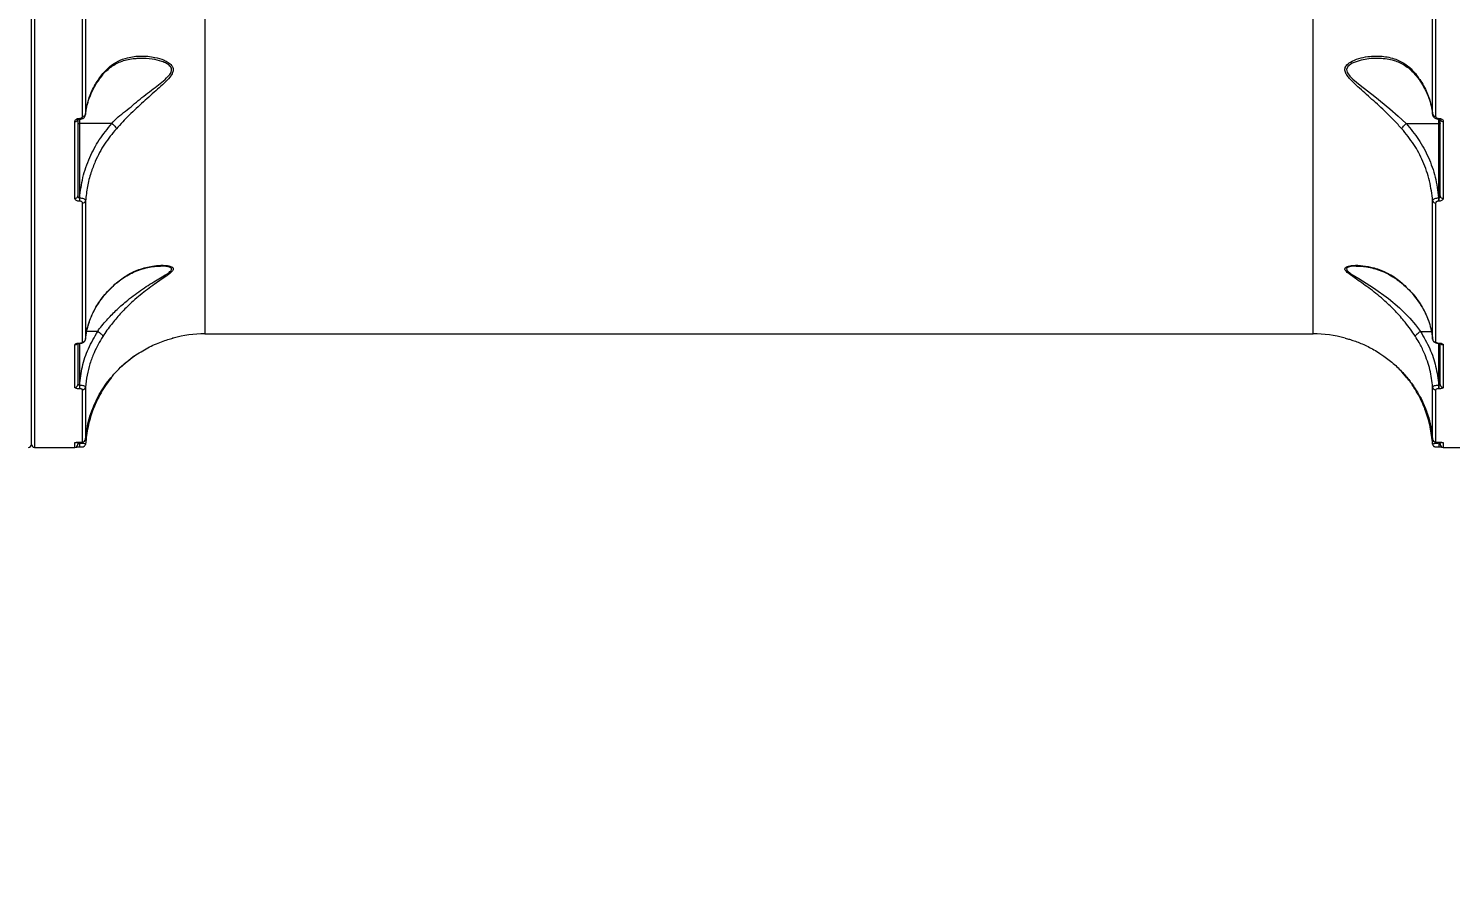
# Model space of a CAD drawing. Header units: millimetres. Extents: x -8760 to 8364, y -7998 to 7451.
# Drawn here: x 2946.4 to 3421.6, y -2976.3 to -2688.5 of the extents above; entities that cross this region are included whole.
import ezdxf

# ---------------------------------------------------------------- set-up
doc = ezdxf.new("R2010")
doc.units = ezdxf.units.MM
for name, color, linetype in [('DIKOM_ОБЪЕКТ', 7, 'Continuous'), ('DIKOM_РАЗМЕР_ЗОНА', 7, 'Continuous'), ('DIKOM_РАЗМЕР_ОБЪЕКТА', 7, 'Continuous')]:
    doc.layers.add(name, color=color, linetype=linetype)
doc.styles.add('style1', font='arial.ttf', dxfattribs={"width": 0.8})
doc.dimstyles.new('1-50', dxfattribs={"dimtxt": 300, "dimasz": 200, "dimexe": 100, "dimexo": 0, "dimgap": 100, "dimtad": 1, "dimtxsty": 'style1', "dimcen": 200, "dimclrd": 7, "dimclre": 7, "dimclrt": 7, "dimadec": 1, "dimazin": 2, "dimtfac": 1, "dimtmove": 0, "dimatfit": 2, "dimfxl": 0, "dimlwd": 25, "dimlwe": 18, "dimarcsym": 0})

# ---------------------------------------------------------------- blocks, each defined once
blk = doc.blocks.new('*D21')
at = {"layer": 'Defpoints', "color": 0, "transparency": 16777216}
for p in [(-7755.65, -10.55), (8364.4, -2410.44), (8364.4, -7897.56)]:
    blk.add_point(p, dxfattribs=at)
at = {"layer": 'DIKOM_РАЗМЕР_ЗОНА', "color": 7, "lineweight": 18, "transparency": 16777216}
for p, q in [((-7755.65, -10.55), (-7755.65, -7997.56)), ((8364.4, -2410.44), (8364.4, -7997.56))]:
    blk.add_line(p, q, dxfattribs=at)
at = {"layer": 'DIKOM_РАЗМЕР_ЗОНА', "color": 7, "lineweight": 25, "transparency": 16777216}
blk.add_line((-7555.65, -7897.56), (8164.4, -7897.56), dxfattribs=at)
at = {"layer": 'DIKOM_РАЗМЕР_ЗОНА', "color": 7, "transparency": 16777216}
for points in [[(-7555.65, -7864.23), (-7555.65, -7930.9), (-7755.65, -7897.56)], [(8164.4, -7864.23), (8164.4, -7930.9), (8364.4, -7897.56)]]:
    blk.add_solid(points, dxfattribs=at)
at = {"layer": 'DIKOM_РАЗМЕР_ЗОНА', "color": 7, "transparency": 16777216, "insert": (1040.74, -7644.39), "char_height": 300, "attachment_point": 5, "style": 'style1'}
blk.add_mtext('16100', dxfattribs=at)
blk = doc.blocks.new('*D19')
at = {"layer": 'Defpoints', "color": 0, "transparency": 16777216}
for p in [(-5756.7, -306.55), (6365.48, -2710.55), (6365.48, -7111.41)]:
    blk.add_point(p, dxfattribs=at)
at = {"layer": 'DIKOM_РАЗМЕР_ОБЪЕКТА', "color": 7, "lineweight": 18, "transparency": 16777216}
for p, q in [((-5756.7, -306.55), (-5756.7, -7211.41)), ((6365.48, -2710.55), (6365.48, -7211.41))]:
    blk.add_line(p, q, dxfattribs=at)
at = {"layer": 'DIKOM_РАЗМЕР_ОБЪЕКТА', "color": 7, "lineweight": 25, "transparency": 16777216}
blk.add_line((-5556.7, -7111.41), (6165.48, -7111.41), dxfattribs=at)
at = {"layer": 'DIKOM_РАЗМЕР_ОБЪЕКТА', "color": 7, "transparency": 16777216}
for points in [[(-5556.7, -7078.08), (-5556.7, -7144.75), (-5756.7, -7111.41)], [(6165.48, -7078.08), (6165.48, -7144.75), (6365.48, -7111.41)]]:
    blk.add_solid(points, dxfattribs=at)
at = {"layer": 'DIKOM_РАЗМЕР_ОБЪЕКТА', "color": 7, "transparency": 16777216, "insert": (1047.24, -6858.24), "char_height": 300, "attachment_point": 5, "style": 'style1'}
blk.add_mtext('12100', dxfattribs=at)

msp = doc.modelspace()

# ---------------------------------------------------------------- linework, layer by layer
at = {"layer": 'DIKOM_ОБЪЕКТ', "color": 7, "linetype": 'Continuous', "lineweight": 15}
for p, q in [((2947.392, -2827.554), (2947.392, -2409.554)), ((2948.392, -2409.557), (2948.392, -2828.554)), ((3005.342, -2470.402), (3005.342, -2790.554)), ((3375.442, -2790.554), (3375.442, -2470.402)), ((2965.449, -2651.39), (2965.449, -2717.221)), ((3415.334, -2717.221), (3415.334, -2651.39)), ((2964.451, -2717.904), (2964.451, -2651.927)), ((3416.332, -2651.927), (3416.332, -2717.904)), ((2965.499, -2717.316), (2965.575, -2716.659)), ((2961.892, -2745.316), (2961.892, -2719.596)), ((2962.892, -2718.855), (2962.892, -2744.514)), ((2963.391, -2718.583), (2963.447, -2718.583)), ((2963.391, -2718.845), (2963.391, -2718.583)), ((2963.391, -2718.845), (2963.447, -2718.845)), ((2963.391, -2718.852), (2963.391, -2720.324)), ((2974.279, -2720.324), (2963.391, -2720.324)), ((2963.391, -2720.324), (2963.391, -2745.126)), ((2963.447, -2718.845), (2963.447, -2718.583)), ((3406.504, -2720.324), (3417.391, -2720.324)), ((3417.337, -2718.583), (3417.391, -2718.583)), ((3417.337, -2718.845), (3417.337, -2718.583)), ((3417.337, -2718.845), (3417.391, -2718.845)), ((3417.391, -2718.845), (3417.391, -2718.583)), ((3417.391, -2720.324), (3417.391, -2718.879)), ((3417.391, -2745.126), (3417.391, -2720.324)), ((3417.892, -2744.514), (3417.892, -2718.855)), ((3418.892, -2719.596), (3418.892, -2745.316)), ((2963.391, -2745.126), (2963.472, -2745.126)), ((2963.391, -2745.126), (2963.391, -2746.256)), ((2963.472, -2746.256), (2963.391, -2746.256)), ((2963.472, -2745.126), (2963.472, -2746.256)), ((2964.451, -2793.253), (2964.451, -2746.866)), ((2965.449, -2746.119), (2965.449, -2792.404)), ((3415.334, -2792.404), (3415.334, -2746.119)), ((3416.332, -2746.866), (3416.332, -2793.253)), ((3417.312, -2745.126), (3417.391, -2745.126)), ((3417.312, -2745.126), (3417.312, -2746.256)), ((3417.391, -2746.256), (3417.312, -2746.256)), ((3417.391, -2745.126), (3417.391, -2746.256)), ((3390.262, -2768), (3389.838, -2767.999)), ((2961.892, -2808.492), (2961.892, -2794.291)), ((2962.892, -2793.923), (2962.892, -2807.54)), ((2963.391, -2793.665), (2963.472, -2793.665)), ((2963.391, -2793.747), (2963.391, -2793.665)), ((2963.391, -2793.748), (2963.472, -2793.748)), ((2963.391, -2793.748), (2963.391, -2807.665)), ((2963.472, -2793.748), (2963.472, -2793.665)), ((2969.506, -2789.784), (2965.877, -2789.784)), ((3005.342, -2790.554), (3375.442, -2790.554)), ((3411.277, -2789.784), (3414.907, -2789.784)), ((3417.312, -2793.665), (3417.391, -2793.665)), ((3417.312, -2793.747), (3417.312, -2793.665)), ((3417.312, -2793.748), (3417.312, -2793.747)), ((3417.312, -2793.748), (3417.391, -2793.748)), ((3417.391, -2793.747), (3417.391, -2793.665)), ((3417.391, -2807.665), (3417.391, -2793.748)), ((3417.892, -2807.54), (3417.892, -2793.913)), ((3418.892, -2794.291), (3418.892, -2808.492)), ((2981.801, -2797.971), (2977.478, -2801.523)), ((2963.391, -2807.665), (2963.447, -2807.665)), ((2963.391, -2807.665), (2963.391, -2808.949)), ((2963.447, -2807.665), (2963.447, -2808.949)), ((2965.449, -2808.367), (2965.449, -2825.759)), ((3415.334, -2825.759), (3415.334, -2808.367)), ((3417.337, -2807.665), (3417.391, -2807.665)), ((3417.337, -2807.665), (3417.337, -2808.949)), ((3417.391, -2807.665), (3417.391, -2808.949)), ((2963.447, -2808.949), (2963.391, -2808.949)), ((2964.451, -2826.682), (2964.451, -2809.252)), ((3416.332, -2809.252), (3416.332, -2826.682)), ((3417.391, -2808.949), (3417.337, -2808.949)), ((2961.892, -2828.554), (2961.892, -2826.958)), ((2962.892, -2826.975), (2962.892, -2827.554)), ((2963.391, -2826.792), (2963.495, -2826.792)), ((2963.391, -2826.796), (2963.391, -2826.792)), ((2963.391, -2826.796), (2963.495, -2826.796)), ((2963.391, -2826.797), (2963.391, -2827.051)), ((2963.391, -2827.051), (2963.424, -2827.051)), ((2963.391, -2827.051), (2963.391, -2828.386)), ((2963.424, -2827.051), (2963.46, -2826.797)), ((2963.424, -2827.051), (2963.424, -2828.386)), ((2963.495, -2826.796), (2963.495, -2826.792)), ((3417.288, -2826.792), (3417.391, -2826.792)), ((3417.288, -2826.796), (3417.288, -2826.792)), ((3417.288, -2826.796), (3417.391, -2826.796)), ((3417.335, -2826.876), (3417.359, -2827.051)), ((3417.359, -2827.051), (3417.391, -2827.051)), ((3417.359, -2827.051), (3417.359, -2828.386)), ((3417.391, -2826.796), (3417.391, -2826.792)), ((3417.391, -2827.051), (3417.391, -2826.799)), ((3417.391, -2827.051), (3417.391, -2828.386)), ((3417.892, -2827.554), (3417.892, -2826.951)), ((3418.892, -2826.958), (3418.892, -2828.554)), ((2948.392, -2828.554), (2961.892, -2828.554)), ((2963.391, -2828.386), (2963.424, -2828.386)), ((3417.359, -2828.386), (3417.391, -2828.386)), ((3418.892, -2828.554), (3424.391, -2828.554))]:
    msp.add_line(p, q, dxfattribs=at)
at = {"layer": 'DIKOM_ОБЪЕКТ', "color": 7, "linetype": 'Continuous', "lineweight": 15, "flags": 128}
for points in [[(3396.954, -2698.591), (3394.656, -2698.588), (3391.438, -2699.101), (3388.476, -2700.145), (3386.994, -2701.233), (3386.571, -2702.204), (3386.753, -2703.141), (3386.882, -2703.399), (3387.677, -2704.469), (3388.722, -2705.493), (3391.12, -2707.475), (3396.068, -2711.318), (3401.048, -2715.355), (3403.835, -2717.811), (3406.5, -2720.324), (3406.501, -2720.325), (3406.501, -2720.325)], [(2962.892, -2720.162), (2962.901, -2720.194), (2962.93, -2720.224), (2962.976, -2720.252), (2963.038, -2720.277), (2963.114, -2720.297), (2963.2, -2720.312), (2963.294, -2720.321), (2963.391, -2720.324)], [(3406.501, -2720.325), (3406.502, -2720.325), (3406.504, -2720.324), (3406.504, -2720.324)], [(3417.892, -2720.161), (3417.882, -2720.193), (3417.853, -2720.224), (3417.807, -2720.252), (3417.745, -2720.277), (3417.669, -2720.297), (3417.583, -2720.312), (3417.489, -2720.321), (3417.391, -2720.324)], [(3389.838, -2767.999), (3388.732, -2767.995), (3387.079, -2768.354), (3386.602, -2768.755), (3386.697, -2769.3), (3386.702, -2769.308), (3386.849, -2769.497), (3388.059, -2770.474), (3390.643, -2772.073), (3395.577, -2775.165), (3400.581, -2778.775), (3404.243, -2781.916), (3407.681, -2785.38), (3409.551, -2787.553), (3411.269, -2789.784), (3411.27, -2789.785), (3411.27, -2789.785)], [(2965.449, -2827.426), (2965.418, -2827.61), (2965.359, -2827.772)]]:
    msp.add_lwpolyline(points, dxfattribs=at)
at = {"layer": 'DIKOM_ОБЪЕКТ', "color": 7, "linetype": 'Continuous', "lineweight": 15}
for centre, radius, start, end in [((2964.555, -2716.985), 0.925, 263.58947, 345.18079), ((3416.229, -2716.985), 0.925, 194.81921, 276.41053), ((2962.004, -2718.702), 0.9, 262.81116, 350.23865), ((3418.794, -2718.652), 0.948, 201.01526, 275.90449), ((2961.981, -2744.403), 0.918, 264.43164, 353.01885), ((2964.531, -2745.932), 0.937, 265.14542, 348.47734), ((3416.253, -2745.932), 0.937, 191.52266, 274.85458), ((3418.802, -2744.403), 0.918, 186.98115, 275.56836), ((2961.903, -2793.263), 1.028, 269.35379, 321.61754), ((2964.488, -2792.286), 0.968, 267.84418, 352.95279), ((3005.342, -2830.554), 40, 90, 105.40224), ((3375.442, -2830.554), 40, 74.5152, 90), ((3416.295, -2792.286), 0.968, 187.04721, 272.15582), ((3418.88, -2793.263), 1.028, 217.69829, 270.63724), ((2961.915, -2807.515), 0.977, 268.6476, 358.55334), ((2964.472, -2808.27), 0.982, 268.81167, 354.29661), ((3416.312, -2808.27), 0.982, 185.70339, 271.18833), ((3418.868, -2807.515), 0.977, 181.44666, 271.3524), ((2946.392, -2827.554), 1, 270, 0), ((2948.392, -2827.554), 1, 180, 270), ((2961.88, -2825.893), 1.064, 270.65725, 291.95687), ((2961.892, -2827.554), 1, 270, 0), ((2964.454, -2825.683), 0.998, 269.87833, 355.65741), ((3416.33, -2825.683), 0.998, 184.34259, 270.12167), ((3418.892, -2827.554), 1, 180, 270), ((3418.893, -2825.95), 1.008, 243.29149, 269.94311)]:
    msp.add_arc(centre, radius, start, end, dxfattribs=at)
for points, knots in [([(2971.12, -2704.117), (2971.173, -2704.045), (2971.629, -2703.435), (2972.617, -2702.477), (2974.108, -2701.242), (2975.796, -2700.216), (2977.659, -2699.396), (2979.715, -2698.836), (2981.712, -2698.509), (2983.027, -2698.502), (2983.594, -2698.499)], [0, 0, 0, 0, 0.0164907, 0.1409964, 0.2736676, 0.4150702, 0.5643842, 0.7196279, 0.8791033, 1, 1, 1, 1]), ([(2971.216, -2703.59), (2971.932, -2702.805), (2973.48, -2701.106), (2976.276, -2699.38), (2979.797, -2698.081), (2983.965, -2697.57), (2988.139, -2697.983), (2991.215, -2698.885), (2993.124, -2699.839), (2994.24, -2700.752), (2994.679, -2701.597), (2994.782, -2702.415), (2994.589, -2703.409), (2993.497, -2705.017), (2991.711, -2706.857), (2988.717, -2709.531), (2984.767, -2713.04), (2980.82, -2716.737), (2977.838, -2719.779), (2976.453, -2721.289), (2975.76, -2722.043)], [0, 0, 0, 0, 0.059051, 0.1277249, 0.196513, 0.2913065, 0.3861797, 0.4527488, 0.4869205, 0.5208972, 0.548903, 0.5542398, 0.5800339, 0.6151976, 0.6622389, 0.7094957, 0.8075755, 0.9056144, 0.9528166, 1, 1, 1, 1]), ([(2974.282, -2720.325), (2974.282, -2720.325), (2975.353, -2718.651), (2978.952, -2716.235), (2983.633, -2712.02), (2987.841, -2708.908), (2990.976, -2706.453), (2992.866, -2704.82), (2994.041, -2703.36), (2994.255, -2702.455), (2994.145, -2701.724), (2993.671, -2700.968), (2992.488, -2700.181), (2990.494, -2699.359), (2987.48, -2698.622), (2984.97, -2698.559), (2983.582, -2698.524)], [0, 0, 0, 0, 0.0000205, 0.1384138, 0.2804678, 0.4262345, 0.4932146, 0.5613166, 0.6094173, 0.6436046, 0.650664, 0.6882174, 0.7352044, 0.7840656, 0.8806173, 1, 1, 1, 1]), ([(3405.023, -2722.043), (3404.187, -2721.135), (3402.513, -2719.318), (3399.194, -2715.987), (3395.062, -2712.189), (3391.044, -2708.651), (3388.392, -2706.178), (3387.046, -2704.666), (3386.224, -2703.424), (3385.907, -2702.131), (3386.443, -2700.806), (3388.061, -2699.531), (3390.615, -2698.487), (3394.264, -2697.758), (3398.453, -2697.639), (3402.494, -2698.504), (3405.715, -2700.065), (3407.916, -2701.704), (3409.106, -2703.064), (3409.567, -2703.59)], [0, 0, 0, 0, 0.0567873, 0.1136172, 0.2118327, 0.310027, 0.3620244, 0.3887769, 0.4153909, 0.4457913, 0.4741539, 0.5168532, 0.5810005, 0.6453921, 0.742191, 0.8388393, 0.9001433, 0.9613603, 1, 1, 1, 1]), ([(3396.97, -2698.495), (3397.165, -2698.487), (3398.226, -2698.443), (3400.06, -2698.644), (3402.318, -2699.134), (3404.293, -2699.861), (3406.025, -2700.795), (3407.644, -2702.023), (3408.856, -2703.16), (3409.468, -2703.965), (3409.622, -2704.168)], [0, 0, 0, 0, 0.0404775, 0.2201469, 0.3911368, 0.5341535, 0.6703265, 0.8144109, 0.9532581, 1, 1, 1, 1]), ([(2965.449, -2717.221), (2965.728, -2715.519), (2966.292, -2712.068), (2968.37, -2707.472), (2970.357, -2704.762), (2971.216, -2703.59)], [0, 0, 0, 0, 0.3558589, 0.7214769, 1, 1, 1, 1]), ([(2965.575, -2716.659), (2965.606, -2716.354), (2965.725, -2715.177), (2966.255, -2713.143), (2967.156, -2710.576), (2968.394, -2708.068), (2969.712, -2705.899), (2970.737, -2704.62), (2971.145, -2704.111)], [0, 0, 0, 0, 0.0691862, 0.2674422, 0.4669334, 0.6671518, 0.8674691, 1, 1, 1, 1]), ([(2971.216, -2703.59), (2971.216, -2703.616), (2971.215, -2703.718), (2971.192, -2703.892), (2971.103, -2703.993), (2971.057, -2704.045)], [0, 0, 0, 0, 0.1436072, 0.5622116, 1, 1, 1, 1]), ([(3409.567, -2703.59), (3410.545, -2704.933), (3412.525, -2707.652), (3414.226, -2711.689), (3415.057, -2714.915), (3415.262, -2716.623), (3415.334, -2717.221)], [0, 0, 0, 0, 0.3181973, 0.6439672, 0.8752538, 1, 1, 1, 1]), ([(3409.567, -2703.59), (3409.567, -2703.616), (3409.568, -2703.718), (3409.591, -2703.892), (3409.68, -2703.993), (3409.726, -2704.044)], [0, 0, 0, 0, 0.1437458, 0.5627544, 1, 1, 1, 1]), ([(3409.638, -2704.113), (3409.891, -2704.415), (3410.772, -2705.469), (3411.998, -2707.395), (3413.314, -2709.867), (3414.311, -2712.424), (3415.007, -2714.913), (3415.209, -2716.555), (3415.302, -2717.316)], [0, 0, 0, 0, 0.0757472, 0.2642644, 0.4539722, 0.6444266, 0.8351682, 1, 1, 1, 1]), ([(2963.446, -2718.845), (2963.446, -2718.845), (2963.702, -2718.871), (2964.213, -2718.754), (2964.841, -2718.439), (2965.255, -2717.961), (2965.456, -2717.512), (2965.43, -2717.25), (2965.423, -2717.177)], [0, 0, 0, 0, 0.0003233, 0.2598938, 0.5045593, 0.7217209, 0.9226769, 1, 1, 1, 1]), ([(2963.447, -2718.583), (2963.521, -2718.579), (2963.709, -2718.571), (2963.991, -2718.489), (2964.245, -2718.336), (2964.418, -2718.133), (2964.44, -2717.98), (2964.451, -2717.904)], [0, 0, 0, 0, 0.1422673, 0.357012, 0.5715054, 0.7857427, 1, 1, 1, 1]), ([(3415.302, -2717.316), (3415.326, -2717.434), (3415.35, -2717.556), (3415.355, -2717.679), (3415.355, -2717.683)], [0, 0, 0, 0, 0.9679255, 1, 1, 1, 1]), ([(3415.356, -2717.306), (3415.353, -2717.339), (3415.338, -2717.56), (3415.528, -2717.946), (3415.892, -2718.388), (3416.436, -2718.7), (3416.95, -2718.855), (3417.262, -2718.829), (3417.336, -2718.823)], [0, 0, 0, 0, 0.0372898, 0.2455769, 0.4491819, 0.6711264, 0.9222991, 1, 1, 1, 1]), ([(3416.332, -2717.904), (3416.343, -2717.98), (3416.365, -2718.133), (3416.538, -2718.336), (3416.792, -2718.489), (3417.075, -2718.571), (3417.262, -2718.579), (3417.337, -2718.583)], [0, 0, 0, 0, 0.2142573, 0.4284946, 0.642988, 0.8577327, 1, 1, 1, 1]), ([(2961.892, -2719.596), (2961.908, -2719.482), (2961.941, -2719.255), (2962.2, -2718.951), (2962.581, -2718.722), (2963.003, -2718.6), (2963.281, -2718.588), (2963.391, -2718.583)], [0, 0, 0, 0, 0.2150587, 0.4299723, 0.6448003, 0.8592755, 1, 1, 1, 1]), ([(2962.857, -2718.996), (2962.856, -2718.996), (2962.855, -2718.995), (2962.921, -2718.947), (2963.038, -2718.896), (2963.202, -2718.853), (2963.329, -2718.848), (2963.392, -2718.846)], [0, 0, 0, 0, 0.188933, 0.3907359, 0.5815447, 0.7924343, 1, 1, 1, 1]), ([(2963.472, -2745.126), (2963.762, -2742.851), (2964.351, -2738.242), (2966.671, -2731.732), (2969.889, -2725.614), (2972.804, -2722.102), (2974.279, -2720.324)], [0, 0, 0, 0, 0.2516531, 0.5098618, 0.7518714, 1, 1, 1, 1]), ([(2975.76, -2722.043), (2974.388, -2723.711), (2971.61, -2727.09), (2968.944, -2732.164), (2967.128, -2736.961), (2965.964, -2741.367), (2965.621, -2744.528), (2965.449, -2746.119)], [0, 0, 0, 0, 0.23988162, 0.48587528, 0.63942222, 0.81854871, 1, 1, 1, 1]), ([(2974.279, -2720.324), (2974.28, -2720.324), (2974.28, -2720.324), (2974.281, -2720.325), (2974.282, -2720.325), (2974.282, -2720.325)], [0, 0, 0, 0, 0.48049651, 0.82662177, 1, 1, 1, 1]), ([(2974.282, -2720.325), (2974.452, -2720.471), (2974.793, -2720.764), (2975.246, -2721.246), (2975.551, -2721.642), (2975.702, -2721.9), (2975.745, -2722.007), (2975.76, -2722.043)], [0, 0, 0, 0, 0.24881391, 0.49759421, 0.74635261, 0.91265331, 1, 1, 1, 1]), ([(3405.023, -2722.043), (3405.038, -2722.007), (3405.081, -2721.899), (3405.233, -2721.642), (3405.537, -2721.246), (3405.991, -2720.764), (3406.331, -2720.471), (3406.501, -2720.325)], [0, 0, 0, 0, 0.0873085, 0.2536634, 0.5024165, 0.7511914, 1, 1, 1, 1]), ([(3415.334, -2746.119), (3415.063, -2743.897), (3414.514, -2739.392), (3412.289, -2733.059), (3409.206, -2727.138), (3406.429, -2723.756), (3405.023, -2722.043)], [0, 0, 0, 0, 0.2536073, 0.5139756, 0.7539757, 1, 1, 1, 1]), ([(3406.504, -2720.324), (3407.944, -2722.056), (3410.863, -2725.564), (3414.065, -2731.626), (3416.416, -2738.183), (3417.011, -2742.791), (3417.312, -2745.126)], [0, 0, 0, 0, 0.2419753, 0.4901438, 0.7417773, 1, 1, 1, 1]), ([(3417.391, -2718.583), (3417.502, -2718.588), (3417.781, -2718.6), (3418.202, -2718.722), (3418.583, -2718.951), (3418.842, -2719.254), (3418.875, -2719.482), (3418.892, -2719.596)], [0, 0, 0, 0, 0.14090535, 0.35534868, 0.56999333, 0.78497323, 1, 1, 1, 1]), ([(3417.391, -2718.847), (3417.447, -2718.849), (3417.571, -2718.851), (3417.738, -2718.893), (3417.859, -2718.946), (3417.926, -2718.994), (3417.929, -2718.998), (3417.93, -2719)], [0, 0, 0, 0, 0.1829498, 0.4094124, 0.611632, 0.8033566, 1, 1, 1, 1]), ([(2963.391, -2746.256), (2963.305, -2746.253), (2963.047, -2746.245), (2962.63, -2746.147), (2962.224, -2745.936), (2961.945, -2745.646), (2961.909, -2745.426), (2961.892, -2745.316)], [0, 0, 0, 0, 0.1082663, 0.3204382, 0.5430721, 0.7715438, 1, 1, 1, 1]), ([(2962.892, -2744.514), (2962.897, -2744.585), (2962.909, -2744.724), (2962.997, -2744.91), (2963.122, -2745.041), (2963.234, -2745.098), (2963.319, -2745.121), (2963.362, -2745.124), (2963.391, -2745.126)], [0, 0, 0, 0, 0.25540748, 0.49891977, 0.71686842, 0.86197227, 0.90718819, 1, 1, 1, 1]), ([(2963.472, -2745.126), (2963.588, -2745.133), (2963.925, -2745.153), (2964.467, -2745.267), (2964.999, -2745.492), (2965.372, -2745.79), (2965.423, -2746.01), (2965.449, -2746.119)], [0, 0, 0, 0, 0.113121, 0.325908, 0.5479038, 0.7754392, 1, 1, 1, 1]), ([(2964.451, -2746.866), (2964.44, -2746.794), (2964.417, -2746.651), (2964.235, -2746.463), (2963.97, -2746.326), (2963.698, -2746.263), (2963.53, -2746.258), (2963.472, -2746.256)], [0, 0, 0, 0, 0.22881922, 0.45797758, 0.67869489, 0.88843866, 1, 1, 1, 1]), ([(3415.334, -2746.119), (3415.35, -2746.037), (3415.384, -2745.853), (3415.651, -2745.582), (3416.096, -2745.346), (3416.669, -2745.177), (3417.098, -2745.143), (3417.312, -2745.126)], [0, 0, 0, 0, 0.17007317, 0.38080798, 0.58676214, 0.79317552, 1, 1, 1, 1]), ([(3417.312, -2746.256), (3417.204, -2746.262), (3416.99, -2746.275), (3416.703, -2746.373), (3416.483, -2746.519), (3416.353, -2746.691), (3416.338, -2746.812), (3416.332, -2746.866)], [0, 0, 0, 0, 0.20403141, 0.40808203, 0.61352383, 0.82658074, 1, 1, 1, 1]), ([(3417.391, -2745.126), (3417.437, -2745.121), (3417.492, -2745.116), (3417.597, -2745.077), (3417.706, -2745.004), (3417.816, -2744.857), (3417.881, -2744.687), (3417.888, -2744.568), (3417.892, -2744.514)], [0, 0, 0, 0, 0.1444242, 0.1758274, 0.3627738, 0.5711047, 0.8047014, 1, 1, 1, 1]), ([(3418.892, -2745.316), (3418.881, -2745.4), (3418.858, -2745.587), (3418.655, -2745.853), (3418.316, -2746.076), (3417.88, -2746.227), (3417.554, -2746.246), (3417.391, -2746.256)], [0, 0, 0, 0, 0.1741775, 0.389536, 0.5956876, 0.7977993, 1, 1, 1, 1]), ([(2969.513, -2789.785), (2969.513, -2789.785), (2970.293, -2788.44), (2972.436, -2786.122), (2975.578, -2782.723), (2979.384, -2779.346), (2983.853, -2775.963), (2987.972, -2773.363), (2991.066, -2771.523), (2992.969, -2770.36), (2993.967, -2769.542), (2994.247, -2769.01), (2994.218, -2768.756), (2993.935, -2768.439), (2993.291, -2768.157), (2992.04, -2767.982), (2991.071, -2767.895), (2990.525, -2767.934), (2990.508, -2767.935)], [0, 0, 0, 0, 0.0000462, 0.1133968, 0.2167848, 0.3226774, 0.4689887, 0.6190525, 0.6869766, 0.7560348, 0.8111112, 0.8229717, 0.8536378, 0.8628255, 0.9028237, 0.9500601, 0.9984125, 1, 1, 1, 1]), ([(2975.76, -2773.522), (2976.933, -2772.616), (2979.508, -2770.628), (2983.842, -2768.764), (2987.906, -2767.819), (2990.87, -2767.633), (2992.7, -2767.745), (2993.877, -2767.989), (2994.683, -2768.413), (2994.8, -2768.897), (2994.513, -2769.541), (2993.598, -2770.422), (2991.794, -2771.717), (2988.848, -2773.705), (2984.933, -2776.558), (2980.638, -2780.197), (2977.022, -2783.874), (2973.916, -2787.49), (2972.144, -2790.08), (2971.216, -2791.435)], [0, 0, 0, 0, 0.079012, 0.1734917, 0.2680488, 0.3287199, 0.3613586, 0.3938929, 0.4223242, 0.4513097, 0.4599338, 0.4989808, 0.5451082, 0.5914379, 0.6890358, 0.7865922, 0.8555727, 0.9244496, 1, 1, 1, 1]), ([(2975.636, -2773.811), (2976.022, -2773.473), (2977.034, -2772.59), (2978.798, -2771.408), (2980.939, -2770.222), (2983.249, -2769.254), (2985.634, -2768.536), (2987.9, -2768.104), (2989.516, -2767.934), (2990.323, -2767.943), (2990.511, -2767.945)], [0, 0, 0, 0, 0.0842228, 0.2205476, 0.365116, 0.5171189, 0.6771473, 0.8240123, 0.9590921, 1, 1, 1, 1]), ([(3409.567, -2791.435), (3409.034, -2790.639), (3407.968, -2789.047), (3405.759, -2786.175), (3402.91, -2782.947), (3399.036, -2779.19), (3394.584, -2775.599), (3390.477, -2772.71), (3387.613, -2770.761), (3386.476, -2769.764), (3386.051, -2769.126), (3385.969, -2768.637), (3386.588, -2768.067), (3388.357, -2767.655), (3391.182, -2767.636), (3395.003, -2768.233), (3399.175, -2769.62), (3402.664, -2771.58), (3404.527, -2773.114), (3405.023, -2773.522)], [0, 0, 0, 0, 0.0444635, 0.0889599, 0.1635206, 0.2382079, 0.3367407, 0.4351966, 0.4934915, 0.532078, 0.5401517, 0.5665043, 0.592685, 0.638218, 0.7083396, 0.77871, 0.8724527, 0.9660346, 1, 1, 1, 1]), ([(3389.837, -2767.938), (3390.191, -2767.936), (3391.116, -2767.933), (3392.84, -2768.098), (3395.029, -2768.507), (3397.461, -2769.227), (3399.818, -2770.202), (3402.002, -2771.427), (3403.748, -2772.611), (3404.752, -2773.493), (3405.131, -2773.827)], [0, 0, 0, 0, 0.07393917, 0.19330477, 0.33712109, 0.48911992, 0.64776526, 0.78693573, 0.91940765, 1, 1, 1, 1]), ([(2965.449, -2792.404), (2965.733, -2790.598), (2966.31, -2786.934), (2968.628, -2781.915), (2971.73, -2777.353), (2974.407, -2774.809), (2975.76, -2773.522)], [0, 0, 0, 0, 0.262564, 0.5326634, 0.7636482, 1, 1, 1, 1]), ([(2966.4, -2787.649), (2966.627, -2786.922), (2967.136, -2785.295), (2968.292, -2782.84), (2969.78, -2780.309), (2971.558, -2777.903), (2973.481, -2775.715), (2974.936, -2774.403), (2975.612, -2773.792)], [0, 0, 0, 0, 0.1442183, 0.3228048, 0.5003871, 0.6752093, 0.8490281, 1, 1, 1, 1]), ([(2975.76, -2773.522), (2975.746, -2773.563), (2975.71, -2773.666), (2975.638, -2773.734), (2975.595, -2773.775)], [0, 0, 0, 0, 0.3972296, 1, 1, 1, 1]), ([(3405.023, -2773.522), (3406.346, -2774.778), (3409.023, -2777.32), (3411.684, -2781.197), (3413.558, -2784.962), (3414.795, -2788.541), (3415.154, -2791.111), (3415.334, -2792.404)], [0, 0, 0, 0, 0.2308632, 0.4671761, 0.6265697, 0.8119899, 1, 1, 1, 1]), ([(3405.023, -2773.522), (3405.037, -2773.563), (3405.073, -2773.667), (3405.146, -2773.736), (3405.19, -2773.777)], [0, 0, 0, 0, 0.3935118, 1, 1, 1, 1]), ([(3405.18, -2773.787), (3405.905, -2774.45), (3407.394, -2775.811), (3409.341, -2778.044), (3411.075, -2780.43), (3412.533, -2782.885), (3413.26, -2784.572), (3413.615, -2785.395)], [0, 0, 0, 0, 0.1918746, 0.3941151, 0.5982004, 0.8039167, 1, 1, 1, 1]), ([(2965.48, -2792.449), (2965.524, -2791.934), (2965.648, -2790.498), (2965.974, -2788.891), (2966.341, -2787.822), (2966.4, -2787.649)], [0, 0, 0, 0, 0.31965865, 0.8898161, 1, 1, 1, 1]), ([(3413.615, -2785.395), (3413.634, -2785.436), (3414.051, -2786.341), (3414.579, -2788.176), (3415.143, -2790.491), (3415.261, -2791.927), (3415.304, -2792.45)], [0, 0, 0, 0, 0.0178369, 0.3983434, 0.7808034, 1, 1, 1, 1]), ([(2961.892, -2794.291), (2961.902, -2794.236), (2961.925, -2794.112), (2962.128, -2793.934), (2962.467, -2793.785), (2962.903, -2793.684), (2963.229, -2793.671), (2963.391, -2793.665)], [0, 0, 0, 0, 0.1742136, 0.3896078, 0.595811, 0.7979498, 1, 1, 1, 1]), ([(2962.676, -2793.873), (2962.675, -2793.873), (2962.664, -2793.88), (2962.706, -2793.856), (2962.8, -2793.822), (2962.976, -2793.779), (2963.186, -2793.751), (2963.332, -2793.751), (2963.392, -2793.751)], [0, 0, 0, 0, 0.0116627, 0.1902102, 0.3681098, 0.5944394, 0.8345067, 1, 1, 1, 1]), ([(2963.447, -2807.665), (2963.702, -2805.621), (2964.219, -2801.481), (2966.25, -2795.412), (2968.414, -2791.672), (2969.506, -2789.784)], [0, 0, 0, 0, 0.3257268, 0.6596761, 1, 1, 1, 1]), ([(2963.471, -2793.743), (2963.512, -2793.744), (2963.779, -2793.753), (2964.313, -2793.663), (2964.886, -2793.422), (2965.271, -2793.011), (2965.443, -2792.656), (2965.433, -2792.445), (2965.43, -2792.387)], [0, 0, 0, 0, 0.0433223, 0.2848067, 0.5764475, 0.7634524, 0.9349243, 1, 1, 1, 1]), ([(2963.472, -2793.665), (2963.579, -2793.66), (2963.793, -2793.652), (2964.08, -2793.586), (2964.3, -2793.488), (2964.43, -2793.371), (2964.445, -2793.29), (2964.451, -2793.253)], [0, 0, 0, 0, 0.20375538, 0.40782864, 0.61350866, 0.82652485, 1, 1, 1, 1]), ([(2971.216, -2791.435), (2970.167, -2793.232), (2968.459, -2796.159), (2966.88, -2800.559), (2965.888, -2804.389), (2965.597, -2807.025), (2965.449, -2808.367)], [0, 0, 0, 0, 0.3422169, 0.5572678, 0.7746055, 1, 1, 1, 1]), ([(2969.506, -2789.784), (2969.508, -2789.784), (2969.51, -2789.784), (2969.512, -2789.785), (2969.513, -2789.785)], [0, 0, 0, 0, 0.62215112, 1, 1, 1, 1]), ([(2969.513, -2789.785), (2969.705, -2789.904), (2970.089, -2790.14), (2970.599, -2790.548), (2970.987, -2790.938), (2971.172, -2791.22), (2971.216, -2791.37), (2971.216, -2791.422), (2971.216, -2791.435)], [0, 0, 0, 0, 0.2126711, 0.4253689, 0.6381219, 0.8508331, 0.9619318, 1, 1, 1, 1]), ([(2981.734, -2798.012), (2983.231, -2797.042), (2986.263, -2795.077), (2990.136, -2793.431), (2992.658, -2792.576), (2993.918, -2792.205), (2994.604, -2792.02), (2994.852, -2791.955), (2994.608, -2792.02), (2994.506, -2792.047)], [0, 0, 0, 0, 0.2775998, 0.5625842, 0.7137386, 0.7903325, 0.8693464, 0.9455043, 1, 1, 1, 1]), ([(3386.113, -2792.003), (3386.101, -2792), (3386.071, -2791.992), (3386.921, -2792.218), (3388.272, -2792.624), (3390.572, -2793.416), (3393.768, -2794.78), (3396.85, -2796.498), (3398.6, -2797.703), (3399.049, -2798.012)], [0, 0, 0, 0, 0.0623041, 0.1625222, 0.2802342, 0.4011525, 0.6535787, 0.9112413, 1, 1, 1, 1]), ([(3409.567, -2791.435), (3409.567, -2791.422), (3409.567, -2791.37), (3409.611, -2791.22), (3409.797, -2790.938), (3410.185, -2790.548), (3410.695, -2790.14), (3411.078, -2789.904), (3411.27, -2789.785)], [0, 0, 0, 0, 0.03806819, 0.14916689, 0.36187809, 0.57463105, 0.78732893, 1, 1, 1, 1]), ([(3415.334, -2808.367), (3415.093, -2806.435), (3414.603, -2802.522), (3412.874, -2797.554), (3411.085, -2793.879), (3409.987, -2792.111), (3409.567, -2791.435)], [0, 0, 0, 0, 0.3247084, 0.6574797, 0.8690121, 1, 1, 1, 1]), ([(3411.27, -2789.785), (3411.271, -2789.785), (3411.274, -2789.784), (3411.276, -2789.784), (3411.277, -2789.784)], [0, 0, 0, 0, 0.5881207, 1, 1, 1, 1]), ([(3411.277, -2789.784), (3412.369, -2791.672), (3414.507, -2795.366), (3416.551, -2801.429), (3417.072, -2805.569), (3417.337, -2807.665)], [0, 0, 0, 0, 0.340315, 0.666049, 1, 1, 1, 1]), ([(3415.357, -2792.447), (3415.37, -2792.563), (3415.399, -2792.818), (3415.624, -2793.149), (3415.951, -2793.431), (3416.423, -2793.641), (3416.909, -2793.754), (3417.232, -2793.736), (3417.312, -2793.731)], [0, 0, 0, 0, 0.1328932, 0.2915073, 0.452876, 0.6478936, 0.9136608, 1, 1, 1, 1]), ([(3416.332, -2793.253), (3416.343, -2793.302), (3416.366, -2793.398), (3416.548, -2793.526), (3416.813, -2793.617), (3417.085, -2793.659), (3417.253, -2793.663), (3417.312, -2793.665)], [0, 0, 0, 0, 0.2287927, 0.4577887, 0.678467, 0.888456, 1, 1, 1, 1]), ([(3417.391, -2793.665), (3417.478, -2793.666), (3417.736, -2793.672), (3418.153, -2793.737), (3418.559, -2793.879), (3418.839, -2794.072), (3418.874, -2794.218), (3418.892, -2794.291)], [0, 0, 0, 0, 0.1084548, 0.3204113, 0.543057, 0.7715715, 1, 1, 1, 1]), ([(3417.391, -2793.751), (3417.451, -2793.751), (3417.607, -2793.75), (3417.829, -2793.783), (3418.003, -2793.827), (3418.101, -2793.868), (3418.101, -2793.869), (3418.101, -2793.87)], [0, 0, 0, 0, 0.1629411, 0.4285665, 0.6544192, 0.845833, 1, 1, 1, 1]), ([(2965.449, -2825.759), (2965.758, -2823.47), (2966.226, -2820.009), (2967.791, -2815.501), (2969.593, -2811.508), (2972.351, -2807.024), (2975.765, -2803.042), (2978.982, -2800.065), (2980.817, -2798.696), (2981.734, -2798.012)], [0, 0, 0, 0, 0.2227133, 0.336734, 0.4507477, 0.6310057, 0.8132794, 0.9066435, 1, 1, 1, 1]), ([(3399.049, -2798.012), (3400.255, -2798.926), (3402.682, -2800.767), (3405.731, -2803.846), (3408.372, -2807.091), (3410.572, -2810.474), (3412.396, -2814.036), (3413.807, -2817.739), (3414.863, -2821.663), (3415.173, -2824.356), (3415.334, -2825.759)], [0, 0, 0, 0, 0.1236831, 0.2488923, 0.3689531, 0.4907433, 0.6125459, 0.7380568, 0.8635699, 1, 1, 1, 1]), ([(3412.576, -2815.309), (3412.332, -2814.714), (3411.741, -2813.273), (3410.584, -2810.95), (3408.92, -2808.145), (3406.887, -2805.291), (3405.235, -2803.518), (3404.449, -2802.673)], [0, 0, 0, 0, 0.1309262, 0.3168822, 0.5075206, 0.7655446, 1, 1, 1, 1]), ([(2963.391, -2808.949), (2963.281, -2808.947), (2963.003, -2808.941), (2962.581, -2808.887), (2962.2, -2808.784), (2961.941, -2808.647), (2961.908, -2808.544), (2961.892, -2808.492)], [0, 0, 0, 0, 0.140721, 0.3551988, 0.5700394, 0.7849649, 1, 1, 1, 1]), ([(2962.892, -2807.54), (2962.897, -2807.554), (2962.908, -2807.583), (2962.995, -2807.62), (2963.121, -2807.648), (2963.262, -2807.663), (2963.355, -2807.665), (2963.391, -2807.665)], [0, 0, 0, 0, 0.2151233, 0.4301953, 0.6449762, 0.8596878, 1, 1, 1, 1]), ([(2963.447, -2807.665), (2963.596, -2807.673), (2963.969, -2807.694), (2964.533, -2807.789), (2965.04, -2807.95), (2965.383, -2808.152), (2965.427, -2808.296), (2965.449, -2808.367)], [0, 0, 0, 0, 0.1423049, 0.3572499, 0.5716428, 0.7857427, 1, 1, 1, 1]), ([(2974.131, -2805.194), (2973.526, -2805.949), (2972.259, -2807.53), (2970.587, -2810.248), (2969.202, -2812.901), (2968.501, -2814.598), (2968.207, -2815.309)], [0, 0, 0, 0, 0.2478946, 0.5191983, 0.7983841, 1, 1, 1, 1]), ([(3415.334, -2808.367), (3415.356, -2808.296), (3415.4, -2808.152), (3415.744, -2807.95), (3416.25, -2807.789), (3416.814, -2807.694), (3417.188, -2807.673), (3417.337, -2807.665)], [0, 0, 0, 0, 0.2142551, 0.4283526, 0.6427433, 0.8575455, 1, 1, 1, 1]), ([(3417.391, -2807.665), (3417.428, -2807.665), (3417.521, -2807.663), (3417.662, -2807.648), (3417.789, -2807.62), (3417.875, -2807.583), (3417.886, -2807.554), (3417.892, -2807.54)], [0, 0, 0, 0, 0.1408322, 0.3554139, 0.570065, 0.7850068, 1, 1, 1, 1]), ([(3418.892, -2808.492), (3418.875, -2808.544), (3418.842, -2808.647), (3418.583, -2808.784), (3418.202, -2808.887), (3417.781, -2808.941), (3417.502, -2808.947), (3417.391, -2808.949)], [0, 0, 0, 0, 0.2150032, 0.4299949, 0.6446523, 0.8590981, 1, 1, 1, 1]), ([(2964.451, -2809.252), (2964.44, -2809.218), (2964.418, -2809.15), (2964.245, -2809.06), (2963.991, -2808.991), (2963.709, -2808.954), (2963.521, -2808.951), (2963.447, -2808.949)], [0, 0, 0, 0, 0.2142173, 0.4284845, 0.6429675, 0.8577173, 1, 1, 1, 1]), ([(3417.337, -2808.949), (3417.262, -2808.951), (3417.075, -2808.954), (3416.792, -2808.991), (3416.538, -2809.06), (3416.365, -2809.15), (3416.343, -2809.218), (3416.332, -2809.252)], [0, 0, 0, 0, 0.1422827, 0.3570325, 0.5715155, 0.7857827, 1, 1, 1, 1]), ([(2968.207, -2815.309), (2968.08, -2815.64), (2967.282, -2817.719), (2966.097, -2821.729), (2965.668, -2825.503), (2965.449, -2827.426)], [0, 0, 0, 0, 0.0849975, 0.5334715, 1, 1, 1, 1]), ([(2968.207, -2815.309), (2968.211, -2815.301), (2968.237, -2815.232), (2968.239, -2815.123), (2968.126, -2814.997), (2968.095, -2814.962)], [0, 0, 0, 0, 0.0926565, 0.7478586, 1, 1, 1, 1]), ([(3412.576, -2815.309), (3412.573, -2815.301), (3412.546, -2815.232), (3412.542, -2815.128), (3412.65, -2815.007), (3412.676, -2814.976)], [0, 0, 0, 0, 0.09603274, 0.77510968, 1, 1, 1, 1]), ([(3415.334, -2827.426), (3415.115, -2825.502), (3414.686, -2821.729), (3413.5, -2817.719), (3412.703, -2815.64), (3412.576, -2815.309)], [0, 0, 0, 0, 0.4665366, 0.9150139, 1, 1, 1, 1]), ([(2961.892, -2826.958), (2961.892, -2826.955), (2961.895, -2826.933), (2961.98, -2826.894), (2962.232, -2826.849), (2962.565, -2826.817), (2962.955, -2826.796), (2963.246, -2826.793), (2963.391, -2826.792)], [0, 0, 0, 0, 0.0392594, 0.2872451, 0.4951839, 0.6711095, 0.8353651, 1, 1, 1, 1]), ([(2962.267, -2826.865), (2962.267, -2826.864), (2962.269, -2826.864), (2962.363, -2826.847), (2962.577, -2826.823), (2962.922, -2826.803), (2963.264, -2826.794), (2963.451, -2826.797), (2963.511, -2826.798)], [0, 0, 0, 0, 0.0742134, 0.226464, 0.4435273, 0.6949645, 0.9009434, 1, 1, 1, 1]), ([(2962.892, -2827.428), (2962.898, -2827.384), (2962.909, -2827.298), (2963, -2827.182), (2963.125, -2827.102), (2963.24, -2827.067), (2963.322, -2827.053), (2963.366, -2827.052), (2963.391, -2827.051)], [0, 0, 0, 0, 0.2686214, 0.5228461, 0.7426878, 0.8691399, 0.9241796, 1, 1, 1, 1]), ([(2963.424, -2827.051), (2963.525, -2827.054), (2963.86, -2827.066), (2964.423, -2827.112), (2964.992, -2827.2), (2965.382, -2827.312), (2965.427, -2827.388), (2965.449, -2827.426)], [0, 0, 0, 0, 0.0943053, 0.3123315, 0.5412706, 0.771412, 1, 1, 1, 1]), ([(2963.495, -2826.795), (2963.511, -2826.795), (2963.654, -2826.797), (2963.931, -2826.788), (2964.299, -2826.761), (2964.557, -2826.723), (2964.84, -2826.634), (2965.105, -2826.475), (2965.32, -2826.215), (2965.44, -2825.96), (2965.435, -2825.798), (2965.434, -2825.756)], [0, 0, 0, 0, 0.01700439, 0.15371194, 0.29487669, 0.48409638, 0.58916759, 0.71062045, 0.82626052, 0.95556314, 1, 1, 1, 1]), ([(2963.495, -2826.792), (2963.589, -2826.791), (2963.778, -2826.789), (2964.03, -2826.775), (2964.24, -2826.754), (2964.397, -2826.725), (2964.449, -2826.699), (2964.451, -2826.684), (2964.451, -2826.682)], [0, 0, 0, 0, 0.1674099, 0.3345481, 0.509195, 0.7130988, 0.9577377, 1, 1, 1, 1]), ([(3415.335, -2825.766), (3415.335, -2825.767), (3415.303, -2825.884), (3415.419, -2826.11), (3415.571, -2826.363), (3415.769, -2826.532), (3415.963, -2826.637), (3416.159, -2826.703), (3416.395, -2826.75), (3416.709, -2826.781), (3417.07, -2826.796), (3417.263, -2826.795), (3417.326, -2826.794)], [0, 0, 0, 0, 0.0006584, 0.1306671, 0.2350338, 0.3261075, 0.4090602, 0.4910538, 0.6064882, 0.7971491, 0.9339566, 1, 1, 1, 1]), ([(3415.338, -2827.435), (3415.338, -2827.441), (3415.326, -2827.562), (3415.413, -2827.775), (3415.568, -2828.018), (3415.75, -2828.177), (3415.924, -2828.273), (3416.072, -2828.323), (3416.178, -2828.345), (3416.263, -2828.357), (3416.401, -2828.369), (3416.628, -2828.378), (3417.007, -2828.385), (3417.249, -2828.385), (3417.359, -2828.386)], [0, 0, 0, 0, 0.0056115, 0.1255266, 0.2215355, 0.3025461, 0.3710966, 0.4266037, 0.466886, 0.5037093, 0.5647993, 0.7524515, 0.888128, 1, 1, 1, 1]), ([(3415.338, -2827.435), (3415.338, -2827.441), (3415.326, -2827.562), (3415.413, -2827.775), (3415.568, -2828.018), (3415.75, -2828.177), (3415.924, -2828.273), (3416.072, -2828.323), (3416.178, -2828.345), (3416.263, -2828.357), (3416.401, -2828.369), (3416.628, -2828.378), (3417.007, -2828.385), (3417.249, -2828.385), (3417.359, -2828.386)], [0, 0, 0, 0, 0.0056115, 0.1255266, 0.2215355, 0.3025461, 0.3710966, 0.4266037, 0.466886, 0.5037093, 0.5647993, 0.7524515, 0.888128, 1, 1, 1, 1]), ([(3415.334, -2827.426), (3415.348, -2827.396), (3415.379, -2827.329), (3415.67, -2827.23), (3416.132, -2827.143), (3416.713, -2827.078), (3417.142, -2827.06), (3417.359, -2827.051)], [0, 0, 0, 0, 0.1847904, 0.39886, 0.6012746, 0.7990586, 1, 1, 1, 1]), ([(3416.332, -2826.682), (3416.348, -2826.698), (3416.376, -2826.726), (3416.581, -2826.76), (3416.838, -2826.781), (3417.088, -2826.791), (3417.242, -2826.791), (3417.288, -2826.792)], [0, 0, 0, 0, 0.30248914, 0.5345898, 0.72530283, 0.91689014, 1, 1, 1, 1]), ([(3417.391, -2826.792), (3417.461, -2826.792), (3417.704, -2826.793), (3418.099, -2826.808), (3418.508, -2826.843), (3418.824, -2826.894), (3418.868, -2826.935), (3418.892, -2826.958)], [0, 0, 0, 0, 0.0797565, 0.27571536, 0.47080156, 0.7105466, 1, 1, 1, 1]), ([(3417.391, -2827.051), (3417.434, -2827.053), (3417.489, -2827.056), (3417.592, -2827.08), (3417.702, -2827.125), (3417.812, -2827.213), (3417.879, -2827.318), (3417.888, -2827.393), (3417.892, -2827.428)], [0, 0, 0, 0, 0.1271987, 0.1627646, 0.3404108, 0.5455172, 0.7831117, 1, 1, 1, 1]), ([(3417.482, -2826.798), (3417.548, -2826.798), (3417.746, -2826.798), (3418.053, -2826.813), (3418.338, -2826.836), (3418.5, -2826.861), (3418.513, -2826.864), (3418.517, -2826.865)], [0, 0, 0, 0, 0.1213273, 0.3602223, 0.619412, 0.871691, 1, 1, 1, 1]), ([(2962.363, -2828.399), (2962.472, -2828.396), (2962.708, -2828.39), (2963.112, -2828.385), (2963.366, -2828.386), (2963.443, -2828.387)], [0, 0, 0, 0, 0.3733076, 0.8103825, 1, 1, 1, 1]), ([(2963.424, -2828.386), (2963.533, -2828.385), (2963.769, -2828.385), (2964.103, -2828.379), (2964.343, -2828.371), (2964.483, -2828.361), (2964.591, -2828.348), (2964.735, -2828.318), (2964.938, -2828.24), (2965.183, -2828.069), (2965.297, -2827.877), (2965.359, -2827.773)], [0, 0, 0, 0, 0.1258342, 0.2731861, 0.4362769, 0.5415401, 0.6055296, 0.658355, 0.7411935, 0.8602369, 1, 1, 1, 1]), ([(3417.392, -2828.386), (3417.405, -2828.386), (3417.584, -2828.385), (3417.927, -2828.388), (3418.265, -2828.393), (3418.377, -2828.397), (3418.392, -2828.398)], [0, 0, 0, 0, 0.03512795, 0.47691415, 0.92681223, 1, 1, 1, 1])]:
    msp.add_open_spline(points, degree=3, knots=knots, dxfattribs=at)

# ---------------------------------------------------------------- dimensions: what is measured, and where the dimension line sits
at = {"layer": 'DIKOM_РАЗМЕР_ЗОНА'}
dim = msp.add_linear_dim(base=(8364.404, -7897.564), p1=(-7755.645, -10.554), p2=(8364.404, -2410.44), text='16100', dimstyle='1-50', dxfattribs=at)
dim.commit()
dim.dimension.update_dxf_attribs({"geometry": '*D21', "text_midpoint": (1040.741, -7897.564), "dimtype": 160})
at = {"layer": 'DIKOM_РАЗМЕР_ОБЪЕКТА'}
dim = msp.add_linear_dim(base=(6365.479, -7111.412), p1=(-5756.695, -306.554), p2=(6365.479, -2710.554), text='12100', dimstyle='1-50', dxfattribs=at)
dim.commit()
dim.dimension.update_dxf_attribs({"geometry": '*D19', "text_midpoint": (1047.24, -7111.412), "dimtype": 160})

doc.saveas('drawing.dxf')
